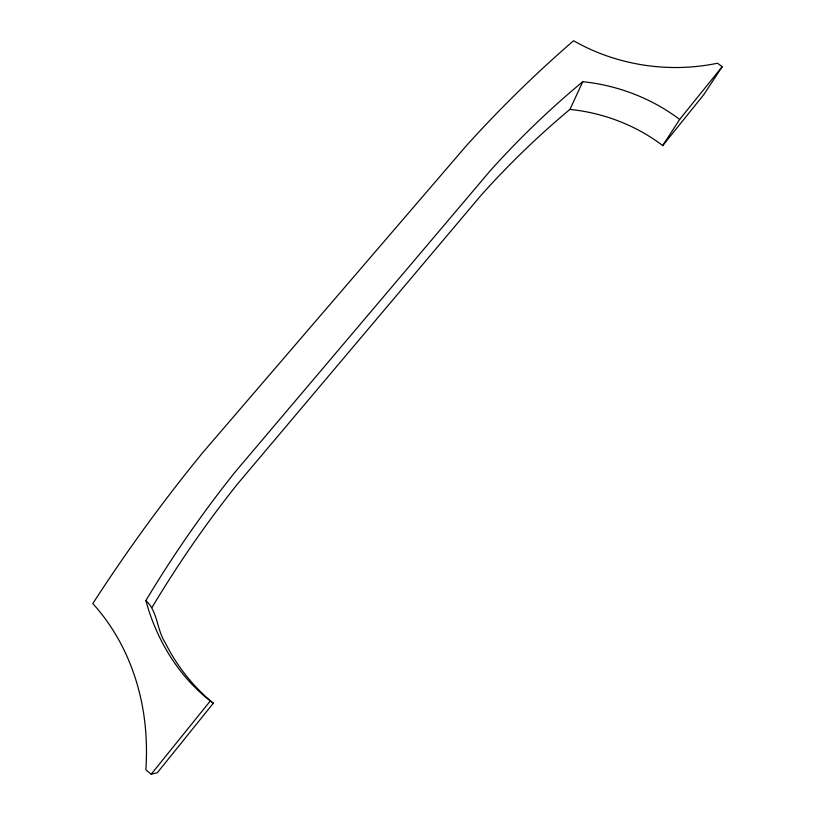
<?xml version="1.0" encoding="UTF-8"?>
<svg xmlns="http://www.w3.org/2000/svg" width="815" height="815" viewBox="0 0 815 815"><rect width="100%" height="100%" fill="white"/><g stroke="black" fill="none" stroke-linecap="round" stroke-linejoin="round"><path stroke-width="1.22" d="M152.099 607.338A1373.01 1108.532 73.3 0 1 237.41 484.12L481.166 195.192A1228.847 995.146 62.9 0 1 569.95 109.404L582.776 81.694C617.699 85.3 651.593 98.238 679.649 119.418L722.202 66.677L717.495 63.224A198.31 169 21.2 0 1 680.861 67.462C643.555 68.379 606.003 59.291 573.566 40.75A2109.77 1530.03 65.9 0 0 466.017 146.119L202.884 452.457A2420.947 1722.839 73.5 0 0 92.788 603.599C122.545 636.23 139.874 678.895 144.836 722.528A270.397 244.928 -49 0 1 145.844 769.747L151.172 774.25L157.346 772.702L213.316 703.243C193.308 686.78 176.947 666.161 165.374 642.984C156.643 629.801 157.886 611.382 145.875 600.573C156.714 640.712 179.697 678.355 213.316 703.243M569.95 109.414C603.416 112.816 635.904 125.225 662.727 145.59L679.649 119.418M722.202 66.677L703.752 94.683L662.727 145.59M151.172 774.25L210.087 701.246M582.776 81.694A1299.487 1041.193 62.6 0 0 490.345 170.62L235.494 471.579A1461.285 1166.795 73.1 0 0 145.865 600.573"/></g></svg>
